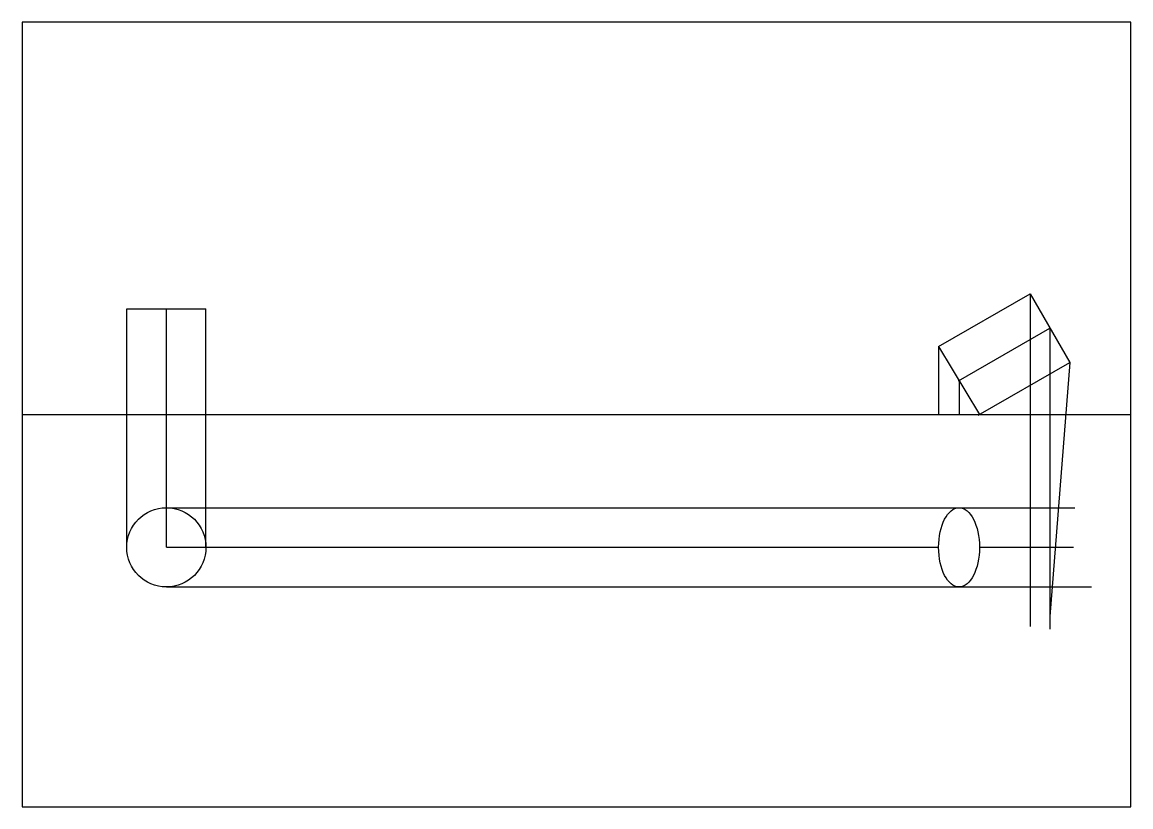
# Model space of a CAD drawing. Header units: millimetres. Extents: x 0 to 420, y 0 to 297.
import ezdxf

# ---------------------------------------------------------------- set-up
doc = ezdxf.new("R2010")
doc.units = ezdxf.units.MM

msp = doc.modelspace()

# ---------------------------------------------------------------- linework, layer by layer
for p, q in [((347.2, 174.21), (381.84, 194.21)), ((381.84, 194.21), (396.84, 168.23)), ((381.84, 194.21), (381.84, 68.31)), ((39.62, 148.5), (39.62, 188.5)), ((39.62, 188.5), (69.62, 188.5)), ((54.62, 148.5), (54.62, 188.5)), ((69.62, 148.5), (69.62, 188.5)), ((354.7, 161.22), (389.34, 181.22)), ((389.34, 181.22), (389.34, 67.3)), ((347.2, 174.21), (362.66, 148.5)), ((347.2, 174.21), (347.2, 148.5)), ((362.2, 148.23), (396.84, 168.23)), ((396.84, 168.23), (389.34, 72)), ((354.93, 161.36), (354.93, 148.5)), ((0, 148.5), (420, 148.5)), ((39.62, 98.22), (39.62, 148.5)), ((54.62, 98.22), (54.62, 148.5)), ((69.62, 98.22), (69.62, 148.5)), ((54.62, 113.22), (398.83, 113.22)), ((54.62, 98.22), (347.2, 98.22)), ((362.66, 98.22), (398.3, 98.22)), ((54.62, 83.22), (405.16, 83.22))]:
    msp.add_line(p, q)
msp.add_lwpolyline([(0, 0), (420, 0), (420, 297), (0, 297)], close=True)
msp.add_circle((54.62, 98.22), 15)
msp.add_ellipse((354.93, 98.22), major_axis=(0, 15), ratio=0.515445)

doc.saveas('drawing.dxf')
